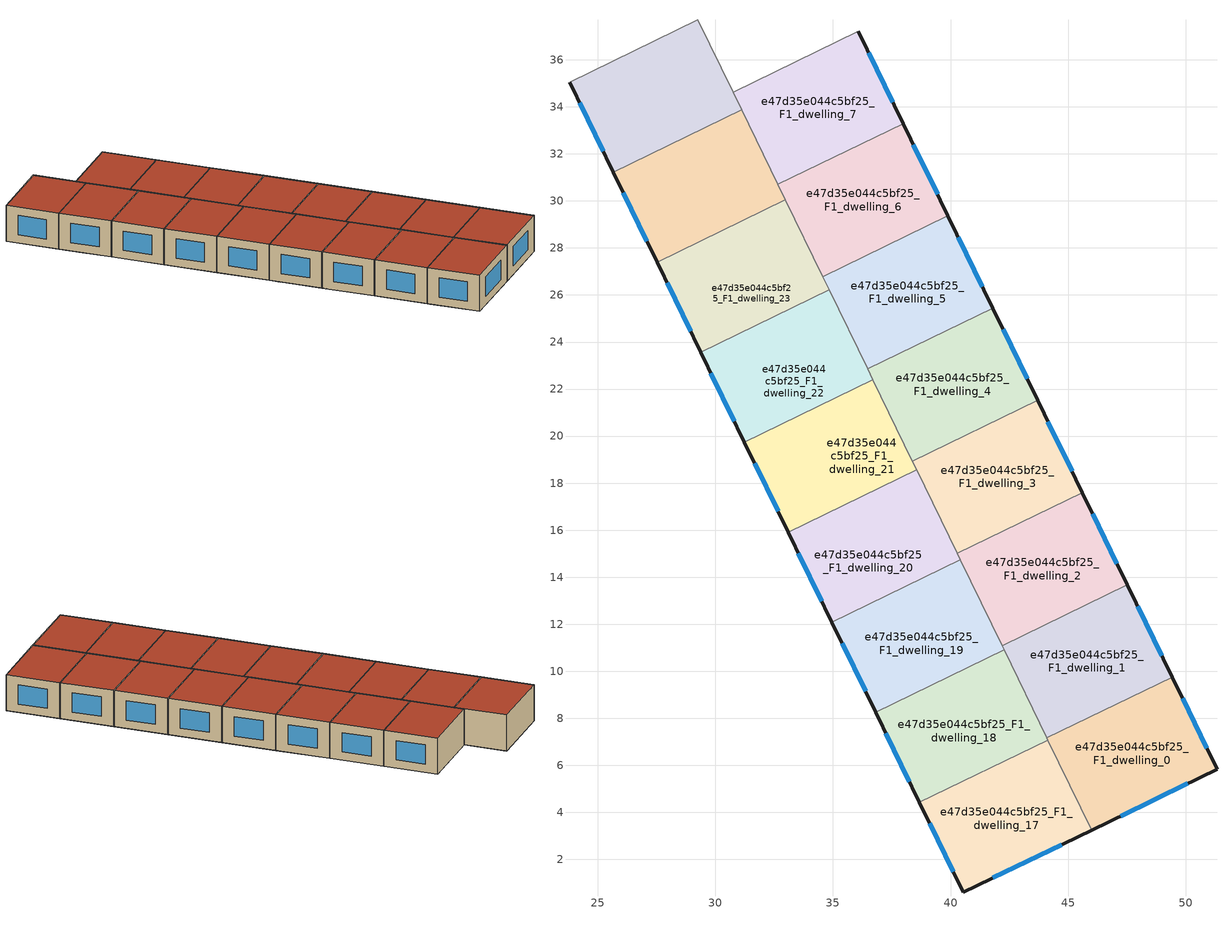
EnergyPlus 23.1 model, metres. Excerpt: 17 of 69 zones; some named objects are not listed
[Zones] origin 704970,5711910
e47d35e044c5bf25_F1_dwelling_0
 floor to e47d35e044c5bf25_F0_dwelling_0 (EU_floor_Construction): 51.33,5.82 49.42,9.75 44.09,7.16 46,3.24 z3
 wall outside (EU_wall_Construction): 49.42,9.75 51.33,5.82 46,3.24 z3:6
 wall to e47d35e044c5bf25_F1_dwelling_1 (EU_wall_Construction): 44.09,7.16 49.42,9.75 z3:6
 wall to e47d35e044c5bf25_F1_dwelling_17 (EU_wall_Construction): 46,3.24 44.14,7.08 z3:6
 wall to e47d35e044c5bf25_F1_dwelling_18 (EU_wall_Construction): 44.14,7.08 44.09,7.16 z3:6
 window (EU_Window_Construction): 49.86,8.84 50.89,6.73 / 50.1,5.23 47.23,3.84 z3.69:5.31
 roof outside (EU_roof_Construction): 49.42,9.75 51.33,5.82 46,3.24 44.09,7.16 z6
e47d35e044c5bf25_F1_dwelling_1
 floor to e47d35e044c5bf25_F0_dwelling_1 (EU_floor_Construction): 49.42,9.75 47.52,13.67 42.19,11.08 44.09,7.16 z3
 wall outside (EU_wall_Construction): 47.52,13.67 49.42,9.75 z3:6
 wall to e47d35e044c5bf25_F1_dwelling_2 (EU_wall_Construction): 42.19,11.08 47.52,13.67 z3:6
 wall to e47d35e044c5bf25_F1_dwelling_18 (EU_wall_Construction): 44.09,7.16 42.28,10.91 z3:6
 wall to e47d35e044c5bf25_F1_dwelling_19 (EU_wall_Construction): 42.28,10.91 42.19,11.08 z3:6
 window (EU_Window_Construction): 47.96,12.77 48.98,10.66 z3.69:5.31
 roof outside (EU_roof_Construction): 47.52,13.67 49.42,9.75 44.09,7.16 42.19,11.08 z6
e47d35e044c5bf25_F1_dwelling_17
 floor to e47d35e044c5bf25_F0_dwelling_17 (EU_floor_Construction): 46,3.24 44.24,6.86 38.78,4.21 40.54,0.6 z3
 floor to e47d35e044c5bf25_F0_dwelling_18 (EU_floor_Construction): 44.24,6.86 44.14,7.08 38.68,4.42 38.78,4.21 z3
 wall outside (EU_wall_Construction): 46,3.24 40.54,0.6 38.68,4.42 z3:6
 wall to e47d35e044c5bf25_F1_dwelling_18 (EU_wall_Construction): 38.68,4.42 44.14,7.08 z3:6
 window (EU_Window_Construction): 44.73,2.63 41.8,1.21 / 40.11,1.48 39.11,3.54 z3.69:5.31
 roof outside (EU_roof_Construction): 44.14,7.08 46,3.24 40.54,0.6 38.68,4.42 z6
e47d35e044c5bf25_F1_dwelling_18
 floor to e47d35e044c5bf25_F0_dwelling_18 (EU_floor_Construction): 44.14,7.08 42.48,10.48 37.02,7.83 38.68,4.42 z3
 floor to e47d35e044c5bf25_F0_dwelling_19 (EU_floor_Construction): 42.48,10.48 42.28,10.91 36.82,8.25 37.02,7.83 z3
 wall outside (EU_wall_Construction): 38.68,4.42 36.82,8.25 z3:6
 wall to e47d35e044c5bf25_F1_dwelling_19 (EU_wall_Construction): 36.82,8.25 42.28,10.91 z3:6
 window (EU_Window_Construction): 38.25,5.31 37.25,7.37 z3.69:5.31
 roof outside (EU_roof_Construction): 42.28,10.91 44.14,7.08 38.68,4.42 36.82,8.25 z6
e47d35e044c5bf25_F1_dwelling_19
 floor to e47d35e044c5bf25_F0_dwelling_19 (EU_floor_Construction): 42.28,10.91 40.73,14.09 35.27,11.44 36.82,8.25 z3
 floor to e47d35e044c5bf25_F0_dwelling_20 (EU_floor_Construction): 40.73,14.09 40.42,14.73 34.96,12.08 35.27,11.44 z3
 wall outside (EU_wall_Construction): 36.82,8.25 34.96,12.08 z3:6
 wall to e47d35e044c5bf25_F1_dwelling_20 (EU_wall_Construction): 34.96,12.08 40.42,14.73 z3:6
 wall to e47d35e044c5bf25_F1_dwelling_2 (EU_wall_Construction): 40.42,14.73 42.19,11.08 z3:6
 window (EU_Window_Construction): 36.39,9.14 35.39,11.2 z3.69:5.31
 roof outside (EU_roof_Construction): 40.42,14.73 42.28,10.91 36.82,8.25 34.96,12.08 z6
e47d35e044c5bf25_F1_dwelling_2
 floor to e47d35e044c5bf25_F0_dwelling_2 (EU_floor_Construction): 47.52,13.67 45.61,17.6 40.28,15.01 42.19,11.08 z3
 wall outside (EU_wall_Construction): 45.61,17.6 47.52,13.67 z3:6
 wall to e47d35e044c5bf25_F1_dwelling_3 (EU_wall_Construction): 40.28,15.01 45.61,17.6 z3:6
 wall to e47d35e044c5bf25_F1_dwelling_20 (EU_wall_Construction): 40.42,14.73 40.28,15.01 z3:6
 window (EU_Window_Construction): 46.05,16.69 47.07,14.58 z3.69:5.31
 roof outside (EU_roof_Construction): 45.61,17.6 47.52,13.67 42.19,11.08 40.28,15.01 z6
e47d35e044c5bf25_F1_dwelling_20
 floor to e47d35e044c5bf25_F0_dwelling_21 (EU_floor_Construction): 38.97,17.71 38.56,18.56 33.1,15.91 33.51,15.06 z3
 floor adiabatic (EU_floor_Construction): 40.42,14.73 38.56,18.56 38.97,17.71 33.51,15.06 33.1,15.91 34.96,12.08 z3
 wall outside (EU_wall_Construction): 34.96,12.08 33.1,15.91 z3:6
 wall to e47d35e044c5bf25_F1_dwelling_21 (EU_wall_Construction): 33.1,15.91 38.56,18.56 z3:6
 wall to e47d35e044c5bf25_F1_dwelling_3 (EU_wall_Construction): 38.56,18.56 40.28,15.01 z3:6
 window (EU_Window_Construction): 34.53,12.97 33.53,15.02 z3.69:5.31
 roof outside (EU_roof_Construction): 38.56,18.56 40.42,14.73 34.96,12.08 33.1,15.91 z6
e47d35e044c5bf25_F1_dwelling_21
 floor to e47d35e044c5bf25_F0_dwelling_22 (EU_floor_Construction): 37.21,21.33 36.7,22.39 31.24,19.74 31.75,18.68 z3
 floor adiabatic (EU_floor_Construction): 38.56,18.56 36.7,22.39 37.21,21.33 31.75,18.68 31.24,19.74 33.1,15.91 z3
 wall outside (EU_wall_Construction): 33.1,15.91 31.24,19.74 z3:6
 wall to e47d35e044c5bf25_F1_dwelling_22 (EU_wall_Construction): 31.24,19.74 36.7,22.39 z3:6
 wall to e47d35e044c5bf25_F1_dwelling_4 (EU_wall_Construction): 36.7,22.39 38.38,18.93 z3:6
 wall to e47d35e044c5bf25_F1_dwelling_3 (EU_wall_Construction): 38.38,18.93 38.56,18.56 z3:6
 window (EU_Window_Construction): 32.67,16.8 31.67,18.85 z3.69:5.31
 roof outside (EU_roof_Construction): 36.7,22.39 38.56,18.56 33.1,15.91 31.24,19.74 z6
e47d35e044c5bf25_F1_dwelling_22
 floor to e47d35e044c5bf25_F0_dwelling_22 (EU_floor_Construction): 36.7,22.39 35.45,24.94 30,22.29 31.24,19.74 z3
 floor to e47d35e044c5bf25_F0_dwelling_23 (EU_floor_Construction): 35.45,24.94 34.83,26.22 29.38,23.57 30,22.29 z3
 wall outside (EU_wall_Construction): 31.24,19.74 29.38,23.57 z3:6
 wall to e47d35e044c5bf25_F1_dwelling_23 (EU_wall_Construction): 29.38,23.57 34.83,26.22 z3:6
 wall to e47d35e044c5bf25_F1_dwelling_5 (EU_wall_Construction): 34.83,26.22 36.47,22.86 z3:6
 wall to e47d35e044c5bf25_F1_dwelling_4 (EU_wall_Construction): 36.47,22.86 36.7,22.39 z3:6
 window (EU_Window_Construction): 30.81,20.63 29.81,22.68 z3.69:5.31
 roof outside (EU_roof_Construction): 34.83,26.22 36.7,22.39 31.24,19.74 29.38,23.57 z6
e47d35e044c5bf25_F1_dwelling_23
 floor to e47d35e044c5bf25_F0_dwelling_23 (EU_floor_Construction): 34.83,26.22 33.7,28.56 28.24,25.91 29.38,23.57 z3
 floor to e47d35e044c5bf25_F0_dwelling_24 (EU_floor_Construction): 33.7,28.56 32.97,30.05 27.52,27.4 28.24,25.91 z3
 wall outside (EU_wall_Construction): 29.38,23.57 27.52,27.4 z3:6
 wall to e47d35e044c5bf25_F1_dwelling_24 (EU_wall_Construction): 27.52,27.4 32.97,30.05 z3:6
 wall to e47d35e044c5bf25_F1_dwelling_6 (EU_wall_Construction): 32.97,30.05 34.56,26.78 z3:6
 wall to e47d35e044c5bf25_F1_dwelling_5 (EU_wall_Construction): 34.56,26.78 34.84,26.22 z3:6
 window (EU_Window_Construction): 28.95,24.45 27.95,26.51 z3.69:5.31
 roof outside (EU_roof_Construction): 32.97,30.05 34.83,26.22 29.38,23.57 27.52,27.4 z6
e47d35e044c5bf25_F1_dwelling_24
 floor to e47d35e044c5bf25_F0_dwelling_24 (EU_floor_Construction): 32.97,30.05 31.94,32.18 26.48,29.52 27.52,27.4 z3
 floor to e47d35e044c5bf25_F0_dwelling_25 (EU_floor_Construction): 31.94,32.18 31.11,33.88 25.66,31.23 26.48,29.52 z3
 wall outside (EU_wall_Construction): 27.52,27.4 25.66,31.22 z3:6
 wall to e47d35e044c5bf25_F1_dwelling_25 (EU_wall_Construction): 25.66,31.22 31.11,33.88 z3:6
 wall to e47d35e044c5bf25_F1_dwelling_7 (EU_wall_Construction): 31.11,33.88 32.66,30.7 z3:6
 wall to e47d35e044c5bf25_F1_dwelling_6 (EU_wall_Construction): 32.66,30.7 32.98,30.05 z3:6
 window (EU_Window_Construction): 27.09,28.28 26.09,30.34 z3.69:5.31
 roof outside (EU_roof_Construction): 31.11,33.88 32.97,30.05 27.52,27.4 25.66,31.22 z6
e47d35e044c5bf25_F1_dwelling_25
 floor to e47d35e044c5bf25_F0_dwelling_25 (EU_floor_Construction): 31.11,33.88 30.19,35.79 24.73,33.14 25.66,31.23 z3
 floor to e47d35e044c5bf25_F0_dwelling_26 (EU_floor_Construction): 30.19,35.79 29.25,37.71 23.8,35.05 24.73,33.14 z3
 wall outside (EU_wall_Construction): 25.66,31.22 23.8,35.05 z3:6
 wall to e47d35e044c5bf25_F1_dwelling_26 (EU_wall_Construction): 23.8,35.05 29.26,37.71 z3:6
 wall to e47d35e044c5bf25_F1_dwelling_8 (EU_wall_Construction): 29.26,37.71 30.75,34.63 z3:6
 wall to e47d35e044c5bf25_F1_dwelling_7 (EU_wall_Construction): 30.75,34.63 31.12,33.88 z3:6
 window (EU_Window_Construction): 25.23,32.11 24.23,34.17 z3.69:5.31
 roof outside (EU_roof_Construction): 29.26,37.71 31.11,33.88 25.66,31.22 23.8,35.05 z6
e47d35e044c5bf25_F1_dwelling_3
 floor to e47d35e044c5bf25_F0_dwelling_3 (EU_floor_Construction): 45.61,17.6 43.7,21.52 38.38,18.93 40.28,15.01 z3
 wall outside (EU_wall_Construction): 43.7,21.52 45.61,17.6 z3:6
 wall to e47d35e044c5bf25_F1_dwelling_4 (EU_wall_Construction): 38.38,18.93 43.7,21.52 z3:6
 window (EU_Window_Construction): 44.14,20.61 45.17,18.5 z3.69:5.31
 roof outside (EU_roof_Construction): 43.7,21.52 45.61,17.6 40.28,15.01 38.38,18.93 z6
e47d35e044c5bf25_F1_dwelling_4
 floor to e47d35e044c5bf25_F0_dwelling_4 (EU_floor_Construction): 43.7,21.52 41.8,25.44 36.47,22.86 38.38,18.93 z3
 wall outside (EU_wall_Construction): 41.8,25.44 43.7,21.52 z3:6
 wall to e47d35e044c5bf25_F1_dwelling_5 (EU_wall_Construction): 36.47,22.86 41.8,25.44 z3:6
 window (EU_Window_Construction): 42.24,24.54 43.26,22.43 z3.69:5.31
 roof outside (EU_roof_Construction): 41.8,25.44 43.7,21.52 38.38,18.93 36.47,22.86 z6
e47d35e044c5bf25_F1_dwelling_5
 floor to e47d35e044c5bf25_F0_dwelling_5 (EU_floor_Construction): 41.8,25.44 39.89,29.37 34.56,26.78 36.47,22.86 z3
 wall outside (EU_wall_Construction): 39.89,29.37 41.8,25.44 z3:6
 wall to e47d35e044c5bf25_F1_dwelling_6 (EU_wall_Construction): 34.56,26.78 39.89,29.37 z3:6
 window (EU_Window_Construction): 40.33,28.46 41.35,26.35 z3.69:5.31
 roof outside (EU_roof_Construction): 39.89,29.37 41.8,25.44 36.47,22.86 34.56,26.78 z6
e47d35e044c5bf25_F1_dwelling_6
 floor to e47d35e044c5bf25_F0_dwelling_6 (EU_floor_Construction): 39.89,29.37 37.98,33.29 32.66,30.7 34.56,26.78 z3
 wall outside (EU_wall_Construction): 37.98,33.29 39.89,29.37 z3:6
 wall to e47d35e044c5bf25_F1_dwelling_7 (EU_wall_Construction): 32.66,30.7 37.98,33.29 z3:6
 window (EU_Window_Construction): 38.42,32.38 39.45,30.28 z3.69:5.31
 roof outside (EU_roof_Construction): 37.98,33.29 39.89,29.37 34.56,26.78 32.66,30.7 z6
e47d35e044c5bf25_F1_dwelling_7
 floor to e47d35e044c5bf25_F0_dwelling_7 (EU_floor_Construction): 37.98,33.29 36.07,37.22 30.75,34.63 32.66,30.7 z3
 wall outside (EU_wall_Construction): 36.07,37.22 37.98,33.29 z3:6
 wall to e47d35e044c5bf25_F1_dwelling_8 (EU_wall_Construction): 30.75,34.63 36.07,37.22 z3:6
 window (EU_Window_Construction): 36.52,36.31 37.54,34.2 z3.69:5.31
 roof outside (EU_roof_Construction): 36.07,37.22 37.98,33.29 32.66,30.7 30.75,34.63 z6
[Building]
EU S2 Campaign: North Axis=0; Terrain=City; Solar Distribution=FullExterior
[Site:Location]
London: Latitude=51.5; Longitude=-0.5; Time Zone=0; Elevation=25
[SizingPeriod:WeatherFileDays]
AnnualSizingPeriod: Begin Month=1; Begin Day of Month=1; End Month=12; End Day of Month=31; Day of Week for Start Day=Monday; Use Weather File Daylight Saving Period=No; Use Weather File Rain and Snow Indicators=No
[MATERIAL]
EU_InternalMass_Material: Roughness=MediumRough; Thickness=0.1; Conductivity=1; Density=1800; Specific Heat=900; Thermal Absorptance=0.9; Solar Absorptance=0.7; Visible Absorptance=0.7
[MATERIAL:NOMASS] Roughness=MediumRough; Thermal Absorptance=0.9; Solar Absorptance=0.7; Visible Absorptance=0.7
Name | Thermal Resistance
EU_wall_NoMass | 0.635353
EU_roof_NoMass | 0.675062
EU_floor_NoMass | 1.96382
[WINDOWMATERIAL:SIMPLEGLAZINGSYSTEM]
EU_Window_SimpleGlazing: UFactor=2.96269; Solar Heat Gain Coefficient=0.76; Visible Transmittance=0.76
[CONSTRUCTION]
EU_wall_Construction: EU_wall_NoMass
EU_roof_Construction: EU_roof_NoMass
EU_floor_Construction: EU_floor_NoMass
EU_InternalMass_Construction: EU_InternalMass_Material
EU_Window_Construction: EU_Window_SimpleGlazing
[ZONE] Type=1; Multiplier=1; Ceiling Height=autocalculate; Floor Area=autocalculate; Part of Total Floor Area=Yes
Name | Volume
e47d35e044c5bf25_F1_dwelling_0; e47d35e044c5bf25_F1_dwelling_24 | 77.4873
e47d35e044c5bf25_F1_dwelling_1 | 77.4924
e47d35e044c5bf25_F1_dwelling_17; e47d35e044c5bf25_F1_dwelling_19; e47d35e044c5bf25_F1_dwelling_21 | 77.5063
e47d35e044c5bf25_F1_dwelling_18 | 77.5137
e47d35e044c5bf25_F1_dwelling_2 | 77.4902
e47d35e044c5bf25_F1_dwelling_20; e47d35e044c5bf25_F1_dwelling_6 | 77.4888
e47d35e044c5bf25_F1_dwelling_22; e47d35e044c5bf25_F1_dwelling_3 | 77.5034
e47d35e044c5bf25_F1_dwelling_23 | 77.4939
e47d35e044c5bf25_F1_dwelling_25 | 77.5166
e47d35e044c5bf25_F1_dwelling_4 | 77.4858
e47d35e044c5bf25_F1_dwelling_5 | 77.4976
e47d35e044c5bf25_F1_dwelling_7 | 77.5012
[INTERNALMASS] Construction=EU_InternalMass_Construction
Name | Zone or ZoneList | Surface Area
e47d35e044c5bf25_F1_dwelling_0_EU_InternalMass | e47d35e044c5bf25_F1_dwelling_0 | 25.8291
e47d35e044c5bf25_F1_dwelling_1_EU_InternalMass | e47d35e044c5bf25_F1_dwelling_1 | 25.8305
e47d35e044c5bf25_F1_dwelling_2_EU_InternalMass | e47d35e044c5bf25_F1_dwelling_2 | 25.8299
e47d35e044c5bf25_F1_dwelling_3_EU_InternalMass | e47d35e044c5bf25_F1_dwelling_3 | 25.8345
e47d35e044c5bf25_F1_dwelling_4_EU_InternalMass | e47d35e044c5bf25_F1_dwelling_4 | 25.8283
e47d35e044c5bf25_F1_dwelling_5_EU_InternalMass | e47d35e044c5bf25_F1_dwelling_5 | 25.8326
e47d35e044c5bf25_F1_dwelling_6_EU_InternalMass | e47d35e044c5bf25_F1_dwelling_6 | 25.8294
e47d35e044c5bf25_F1_dwelling_7_EU_InternalMass | e47d35e044c5bf25_F1_dwelling_7 | 25.834
e47d35e044c5bf25_F1_dwelling_17_EU_InternalMass | e47d35e044c5bf25_F1_dwelling_17 | 25.8354
e47d35e044c5bf25_F1_dwelling_18_EU_InternalMass | e47d35e044c5bf25_F1_dwelling_18 | 25.8379
e47d35e044c5bf25_F1_dwelling_19_EU_InternalMass | e47d35e044c5bf25_F1_dwelling_19 | 25.8352
e47d35e044c5bf25_F1_dwelling_20_EU_InternalMass | e47d35e044c5bf25_F1_dwelling_20 | 25.8298
e47d35e044c5bf25_F1_dwelling_21_EU_InternalMass | e47d35e044c5bf25_F1_dwelling_21 | 25.8352
e47d35e044c5bf25_F1_dwelling_22_EU_InternalMass | e47d35e044c5bf25_F1_dwelling_22 | 25.8346
e47d35e044c5bf25_F1_dwelling_23_EU_InternalMass | e47d35e044c5bf25_F1_dwelling_23 | 25.8314
e47d35e044c5bf25_F1_dwelling_24_EU_InternalMass | e47d35e044c5bf25_F1_dwelling_24 | 25.8292
e47d35e044c5bf25_F1_dwelling_25_EU_InternalMass | e47d35e044c5bf25_F1_dwelling_25 | 25.8389
[OTHEREQUIPMENT] Fuel Type=Electricity; Design Level Calculation Method=Watts/Area; Power per Zone Floor Area=1; Fraction Latent=0; Fraction Radiant=0; Fraction Lost=0; Carbon Dioxide Generation Rate=0; EndUse Subcategory=EU_Step8_InternalGains
Name | Zone or ZoneList or Space or SpaceList | Schedule
EU_Step8_InternalGain_e47d35e044c5bf25_F1_dwelling_0_f000 | e47d35e044c5bf25_F1_dwelling_0 | EU_Step8_GainSchedule_e47d35e044c5bf25_F1_dwelling_0_f000
EU_Step8_InternalGain_e47d35e044c5bf25_F1_dwelling_1_f000 | e47d35e044c5bf25_F1_dwelling_1 | EU_Step8_GainSchedule_e47d35e044c5bf25_F1_dwelling_1_f000
EU_Step8_InternalGain_e47d35e044c5bf25_F1_dwelling_2_f000 | e47d35e044c5bf25_F1_dwelling_2 | EU_Step8_GainSchedule_e47d35e044c5bf25_F1_dwelling_2_f000
EU_Step8_InternalGain_e47d35e044c5bf25_F1_dwelling_3_f000 | e47d35e044c5bf25_F1_dwelling_3 | EU_Step8_GainSchedule_e47d35e044c5bf25_F1_dwelling_3_f000
EU_Step8_InternalGain_e47d35e044c5bf25_F1_dwelling_4_f000 | e47d35e044c5bf25_F1_dwelling_4 | EU_Step8_GainSchedule_e47d35e044c5bf25_F1_dwelling_4_f000
EU_Step8_InternalGain_e47d35e044c5bf25_F1_dwelling_5_f000 | e47d35e044c5bf25_F1_dwelling_5 | EU_Step8_GainSchedule_e47d35e044c5bf25_F1_dwelling_5_f000
EU_Step8_InternalGain_e47d35e044c5bf25_F1_dwelling_6_f000 | e47d35e044c5bf25_F1_dwelling_6 | EU_Step8_GainSchedule_e47d35e044c5bf25_F1_dwelling_6_f000
EU_Step8_InternalGain_e47d35e044c5bf25_F1_dwelling_7_f000 | e47d35e044c5bf25_F1_dwelling_7 | EU_Step8_GainSchedule_e47d35e044c5bf25_F1_dwelling_7_f000
EU_Step8_InternalGain_e47d35e044c5bf25_F1_dwelling_17_f000 | e47d35e044c5bf25_F1_dwelling_17 | EU_Step8_GainSchedule_e47d35e044c5bf25_F1_dwelling_17_f000
EU_Step8_InternalGain_e47d35e044c5bf25_F1_dwelling_18_f000 | e47d35e044c5bf25_F1_dwelling_18 | EU_Step8_GainSchedule_e47d35e044c5bf25_F1_dwelling_18_f000
EU_Step8_InternalGain_e47d35e044c5bf25_F1_dwelling_19_f000 | e47d35e044c5bf25_F1_dwelling_19 | EU_Step8_GainSchedule_e47d35e044c5bf25_F1_dwelling_19_f000
EU_Step8_InternalGain_e47d35e044c5bf25_F1_dwelling_20_f000 | e47d35e044c5bf25_F1_dwelling_20 | EU_Step8_GainSchedule_e47d35e044c5bf25_F1_dwelling_20_f000
EU_Step8_InternalGain_e47d35e044c5bf25_F1_dwelling_21_f000 | e47d35e044c5bf25_F1_dwelling_21 | EU_Step8_GainSchedule_e47d35e044c5bf25_F1_dwelling_21_f000
EU_Step8_InternalGain_e47d35e044c5bf25_F1_dwelling_22_f000 | e47d35e044c5bf25_F1_dwelling_22 | EU_Step8_GainSchedule_e47d35e044c5bf25_F1_dwelling_22_f000
EU_Step8_InternalGain_e47d35e044c5bf25_F1_dwelling_23_f000 | e47d35e044c5bf25_F1_dwelling_23 | EU_Step8_GainSchedule_e47d35e044c5bf25_F1_dwelling_23_f000
EU_Step8_InternalGain_e47d35e044c5bf25_F1_dwelling_24_f000 | e47d35e044c5bf25_F1_dwelling_24 | EU_Step8_GainSchedule_e47d35e044c5bf25_F1_dwelling_24_f000
EU_Step8_InternalGain_e47d35e044c5bf25_F1_dwelling_25_f000 | e47d35e044c5bf25_F1_dwelling_25 | EU_Step8_GainSchedule_e47d35e044c5bf25_F1_dwelling_25_f000
[ZONEVENTILATION:DESIGNFLOWRATE] Schedule=EU_AlwaysOn; Design Flow Rate Calculation Method=AirChanges/Hour; Air Changes per Hour=0.555504; Ventilation Type=Natural; Fan Pressure Rise=0; Fan Total Efficiency=1; Constant Term Coefficient=1; Temperature Term Coefficient=0; Velocity Term Coefficient=0; Velocity Squared Term Coefficient=0; Minimum Indoor Temperature=-100; Maximum Indoor Temperature=100; Delta Temperature=-100; Minimum Outdoor Temperature=-100; Maximum Outdoor Temperature=100; Maximum Wind Speed=40
Name | Zone or ZoneList or Space or SpaceList
EU_ConstantAir_e47d35e044c5bf25_F1_dwelling_0 | e47d35e044c5bf25_F1_dwelling_0
EU_ConstantAir_e47d35e044c5bf25_F1_dwelling_1 | e47d35e044c5bf25_F1_dwelling_1
EU_ConstantAir_e47d35e044c5bf25_F1_dwelling_2 | e47d35e044c5bf25_F1_dwelling_2
EU_ConstantAir_e47d35e044c5bf25_F1_dwelling_3 | e47d35e044c5bf25_F1_dwelling_3
EU_ConstantAir_e47d35e044c5bf25_F1_dwelling_4 | e47d35e044c5bf25_F1_dwelling_4
EU_ConstantAir_e47d35e044c5bf25_F1_dwelling_5 | e47d35e044c5bf25_F1_dwelling_5
EU_ConstantAir_e47d35e044c5bf25_F1_dwelling_6 | e47d35e044c5bf25_F1_dwelling_6
EU_ConstantAir_e47d35e044c5bf25_F1_dwelling_7 | e47d35e044c5bf25_F1_dwelling_7
EU_ConstantAir_e47d35e044c5bf25_F1_dwelling_17 | e47d35e044c5bf25_F1_dwelling_17
EU_ConstantAir_e47d35e044c5bf25_F1_dwelling_18 | e47d35e044c5bf25_F1_dwelling_18
EU_ConstantAir_e47d35e044c5bf25_F1_dwelling_19 | e47d35e044c5bf25_F1_dwelling_19
EU_ConstantAir_e47d35e044c5bf25_F1_dwelling_20 | e47d35e044c5bf25_F1_dwelling_20
EU_ConstantAir_e47d35e044c5bf25_F1_dwelling_21 | e47d35e044c5bf25_F1_dwelling_21
EU_ConstantAir_e47d35e044c5bf25_F1_dwelling_22 | e47d35e044c5bf25_F1_dwelling_22
EU_ConstantAir_e47d35e044c5bf25_F1_dwelling_23 | e47d35e044c5bf25_F1_dwelling_23
EU_ConstantAir_e47d35e044c5bf25_F1_dwelling_24 | e47d35e044c5bf25_F1_dwelling_24
EU_ConstantAir_e47d35e044c5bf25_F1_dwelling_25 | e47d35e044c5bf25_F1_dwelling_25
[HVACTEMPLATE:ZONE:IDEALLOADSAIRSYSTEM] System Availability Schedule=EU_AlwaysOn; Maximum Heating Supply Air Temperature=50; Minimum Cooling Supply Air Temperature=13; Maximum Heating Supply Air Humidity Ratio=0.0156; Minimum Cooling Supply Air Humidity Ratio=0.0077; Heating Limit=NoLimit; Cooling Limit=NoLimit; Heating Availability Schedule=EU_AlwaysOn; Cooling Availability Schedule=EU_CoolingOff; Dehumidification Control Type=ConstantSensibleHeatRatio; Cooling Sensible Heat Ratio=0.7; Dehumidification Setpoint=60; Humidification Control Type=None; Humidification Setpoint=30; Outdoor Air Method=None; Outdoor Air Flow Rate per Person=0.00944; Outdoor Air Flow Rate per Zone Floor Area=0; Outdoor Air Flow Rate per Zone=0; Demand Controlled Ventilation Type=None; Outdoor Air Economizer Type=NoEconomizer; Heat Recovery Type=None; Sensible Heat Recovery Effectiveness=0.7; Latent Heat Recovery Effectiveness=0.65
Name | Template Thermostat
e47d35e044c5bf25_F1_dwelling_0 | EU_HeatOnly_e47d35e044c5bf25_F1_dwelling_0
e47d35e044c5bf25_F1_dwelling_1 | EU_HeatOnly_e47d35e044c5bf25_F1_dwelling_1
e47d35e044c5bf25_F1_dwelling_2 | EU_HeatOnly_e47d35e044c5bf25_F1_dwelling_2
e47d35e044c5bf25_F1_dwelling_3 | EU_HeatOnly_e47d35e044c5bf25_F1_dwelling_3
e47d35e044c5bf25_F1_dwelling_4 | EU_HeatOnly_e47d35e044c5bf25_F1_dwelling_4
e47d35e044c5bf25_F1_dwelling_5 | EU_HeatOnly_e47d35e044c5bf25_F1_dwelling_5
e47d35e044c5bf25_F1_dwelling_6 | EU_HeatOnly_e47d35e044c5bf25_F1_dwelling_6
e47d35e044c5bf25_F1_dwelling_7 | EU_HeatOnly_e47d35e044c5bf25_F1_dwelling_7
e47d35e044c5bf25_F1_dwelling_17 | EU_HeatOnly_e47d35e044c5bf25_F1_dwelling_17
e47d35e044c5bf25_F1_dwelling_18 | EU_HeatOnly_e47d35e044c5bf25_F1_dwelling_18
e47d35e044c5bf25_F1_dwelling_19 | EU_HeatOnly_e47d35e044c5bf25_F1_dwelling_19
e47d35e044c5bf25_F1_dwelling_20 | EU_HeatOnly_e47d35e044c5bf25_F1_dwelling_20
e47d35e044c5bf25_F1_dwelling_21 | EU_HeatOnly_e47d35e044c5bf25_F1_dwelling_21
e47d35e044c5bf25_F1_dwelling_22 | EU_HeatOnly_e47d35e044c5bf25_F1_dwelling_22
e47d35e044c5bf25_F1_dwelling_23 | EU_HeatOnly_e47d35e044c5bf25_F1_dwelling_23
e47d35e044c5bf25_F1_dwelling_24 | EU_HeatOnly_e47d35e044c5bf25_F1_dwelling_24
e47d35e044c5bf25_F1_dwelling_25 | EU_HeatOnly_e47d35e044c5bf25_F1_dwelling_25
[SIZING:ZONE] Zone Cooling Design Supply Air Temperature Input Method=SupplyAirTemperature; Zone Cooling Design Supply Air Temperature=13; Zone Heating Design Supply Air Temperature Input Method=SupplyAirTemperature; Zone Heating Design Supply Air Temperature=50; Zone Cooling Design Supply Air Humidity Ratio=0.008; Zone Heating Design Supply Air Humidity Ratio=0.008; Cooling Design Air Flow Method=DesignDay; Cooling Design Air Flow Rate=0; Cooling Minimum Air Flow per Zone Floor Area=0.000762; Cooling Minimum Air Flow=0; Cooling Minimum Air Flow Fraction=0.2; Heating Design Air Flow Method=DesignDay; Heating Design Air Flow Rate=0; Heating Maximum Air Flow per Zone Floor Area=0.002032; Heating Maximum Air Flow=0.141576; Heating Maximum Air Flow Fraction=0.3; Account for Dedicated Outdoor Air System=No; Dedicated Outdoor Air System Control Strategy=NeutralSupplyAir; Dedicated Outdoor Air Low Setpoint Temperature for Design=autosize; Dedicated Outdoor Air High Setpoint Temperature for Design=autosize; Zone Load Sizing Method=Sensible Load Only No Latent Load; Zone Latent Cooling Design Supply Air Humidity Ratio Input Method=HumidityRatioDifference; Zone Cooling Design Supply Air Humidity Ratio Difference=0.005; Zone Latent Heating Design Supply Air Humidity Ratio Input Method=HumidityRatioDifference; Zone Humidification Design Supply Air Humidity Ratio Difference=0.005
e47d35e044c5bf25_F1_dwelling_0; e47d35e044c5bf25_F1_dwelling_1; e47d35e044c5bf25_F1_dwelling_2; e47d35e044c5bf25_F1_dwelling_3; e47d35e044c5bf25_F1_dwelling_4; e47d35e044c5bf25_F1_dwelling_5; e47d35e044c5bf25_F1_dwelling_6; e47d35e044c5bf25_F1_dwelling_7; e47d35e044c5bf25_F1_dwelling_17; e47d35e044c5bf25_F1_dwelling_18; e47d35e044c5bf25_F1_dwelling_19; e47d35e044c5bf25_F1_dwelling_20; e47d35e044c5bf25_F1_dwelling_21; e47d35e044c5bf25_F1_dwelling_22; e47d35e044c5bf25_F1_dwelling_23; e47d35e044c5bf25_F1_dwelling_24; e47d35e044c5bf25_F1_dwelling_25
[SCHEDULE:CONSTANT]
Name | Hourly Value
EU_AlwaysOn | 1
EU_CoolingOff | 0
[SCHEDULE:FILE] Column Number=1; Rows to Skip at Top=0; Number of Hours of Data=8760; Column Separator=Comma; Interpolate to Timestep=No; Minutes per Item=60; Adjust Schedule for Daylight Savings=Yes
Name | File
EU_Step8_GainSchedule_e47d35e044c5bf25_F1_dwelling_0_f000 | ../../schedules/e47d35e044c5bf25/e47d35e044c5bf25_F1_dwelling_0_f000_gain.csv
EU_Step8_GainSchedule_e47d35e044c5bf25_F1_dwelling_1_f000 | ../../schedules/e47d35e044c5bf25/e47d35e044c5bf25_F1_dwelling_1_f000_gain.csv
EU_Step8_GainSchedule_e47d35e044c5bf25_F1_dwelling_2_f000 | ../../schedules/e47d35e044c5bf25/e47d35e044c5bf25_F1_dwelling_2_f000_gain.csv
EU_Step8_GainSchedule_e47d35e044c5bf25_F1_dwelling_3_f000 | ../../schedules/e47d35e044c5bf25/e47d35e044c5bf25_F1_dwelling_3_f000_gain.csv
EU_Step8_GainSchedule_e47d35e044c5bf25_F1_dwelling_4_f000 | ../../schedules/e47d35e044c5bf25/e47d35e044c5bf25_F1_dwelling_4_f000_gain.csv
EU_Step8_GainSchedule_e47d35e044c5bf25_F1_dwelling_5_f000 | ../../schedules/e47d35e044c5bf25/e47d35e044c5bf25_F1_dwelling_5_f000_gain.csv
EU_Step8_GainSchedule_e47d35e044c5bf25_F1_dwelling_6_f000 | ../../schedules/e47d35e044c5bf25/e47d35e044c5bf25_F1_dwelling_6_f000_gain.csv
EU_Step8_GainSchedule_e47d35e044c5bf25_F1_dwelling_7_f000 | ../../schedules/e47d35e044c5bf25/e47d35e044c5bf25_F1_dwelling_7_f000_gain.csv
EU_Step8_GainSchedule_e47d35e044c5bf25_F1_dwelling_17_f000 | ../../schedules/e47d35e044c5bf25/e47d35e044c5bf25_F1_dwelling_17_f000_gain.csv
EU_Step8_GainSchedule_e47d35e044c5bf25_F1_dwelling_18_f000 | ../../schedules/e47d35e044c5bf25/e47d35e044c5bf25_F1_dwelling_18_f000_gain.csv
EU_Step8_GainSchedule_e47d35e044c5bf25_F1_dwelling_19_f000 | ../../schedules/e47d35e044c5bf25/e47d35e044c5bf25_F1_dwelling_19_f000_gain.csv
EU_Step8_GainSchedule_e47d35e044c5bf25_F1_dwelling_20_f000 | ../../schedules/e47d35e044c5bf25/e47d35e044c5bf25_F1_dwelling_20_f000_gain.csv
EU_Step8_GainSchedule_e47d35e044c5bf25_F1_dwelling_21_f000 | ../../schedules/e47d35e044c5bf25/e47d35e044c5bf25_F1_dwelling_21_f000_gain.csv
EU_Step8_GainSchedule_e47d35e044c5bf25_F1_dwelling_22_f000 | ../../schedules/e47d35e044c5bf25/e47d35e044c5bf25_F1_dwelling_22_f000_gain.csv
EU_Step8_GainSchedule_e47d35e044c5bf25_F1_dwelling_23_f000 | ../../schedules/e47d35e044c5bf25/e47d35e044c5bf25_F1_dwelling_23_f000_gain.csv
EU_Step8_GainSchedule_e47d35e044c5bf25_F1_dwelling_24_f000 | ../../schedules/e47d35e044c5bf25/e47d35e044c5bf25_F1_dwelling_24_f000_gain.csv
EU_Step8_GainSchedule_e47d35e044c5bf25_F1_dwelling_25_f000 | ../../schedules/e47d35e044c5bf25/e47d35e044c5bf25_F1_dwelling_25_f000_gain.csv
